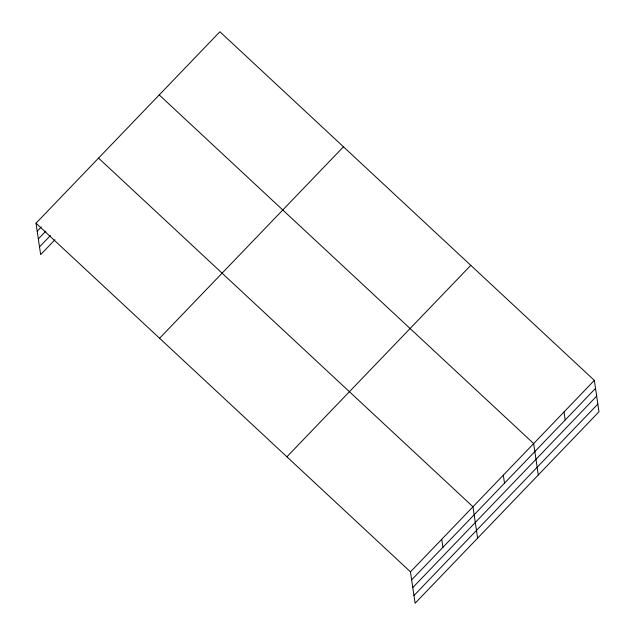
<?xml version="1.0" encoding="UTF-8"?>
<svg xmlns="http://www.w3.org/2000/svg" width="635" height="635" viewBox="0 0 635 635"><rect width="100%" height="100%" fill="white"/><g stroke="black" fill="none" stroke-linecap="round" stroke-linejoin="round"><path stroke-width="0.95" d="M36.02 223.218L219.9 31.75L594.344 380.381L598.98 411.782L415.099 603.25L410.464 571.849L36.02 223.218L40.656 254.619L54.928 239.76M37.203 231.227L41.275 226.981M38.338 238.951L45.815 231.164M39.513 246.896L50.387 235.577M159.583 338.264L343.471 146.796M286.893 456.803L470.781 265.335M410.464 571.849L594.344 380.381M411.647 579.858L595.527 388.39M412.782 587.581L596.67 396.113M413.956 595.535L597.845 404.066M159.218 94.932L533.662 443.563L538.297 474.964M98.536 158.115L472.98 506.754L477.615 538.155M564.007 411.972L565.19 419.989M503.325 475.155L504.507 483.171M441.722 539.298L442.905 547.314"/></g></svg>
